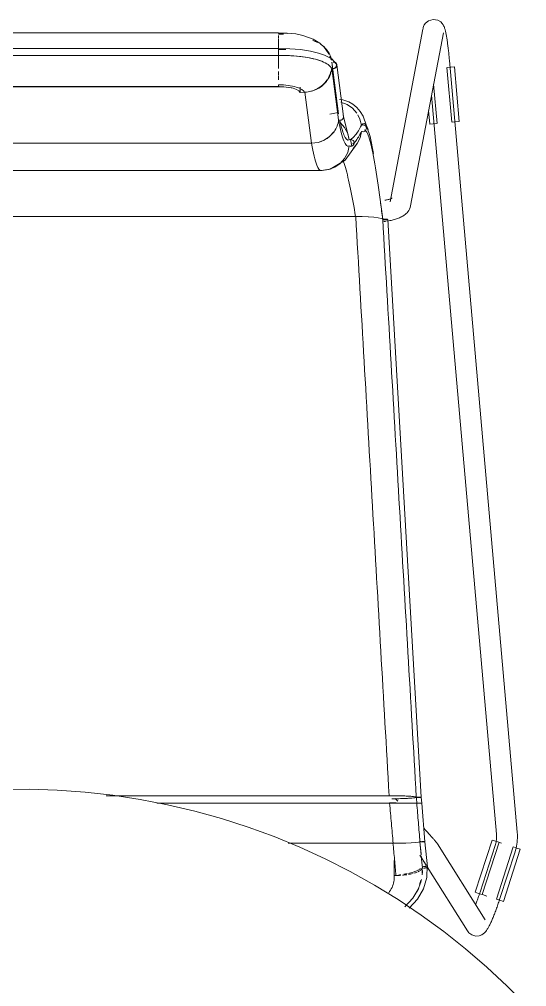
# Model space of a CAD drawing. Header units: millimetres. Extents: x 155927 to 326028, y -36033 to 97293.
# Drawn here: x 176090 to 176381, y 12592 to 13147 of the extents above; entities that cross this region are included whole.
import ezdxf

# ---------------------------------------------------------------- set-up
doc = ezdxf.new("R2010")
doc.units = ezdxf.units.MM
doc.header["$MEASUREMENT"] = 0
doc.layers.add('I-FURN', color=8, linetype='CONTINUOUS', lineweight=9)

msp = doc.modelspace()

# ---------------------------------------------------------------- linework, layer by layer
at = {"layer": 'I-FURN'}
for p, q in [((176324.75, 13146.61), (176327.5, 13147.44)), ((176327.5, 13147.44), (176330.26, 13146.96)), ((176321.61, 13141.85), (176302.8, 13042.56)), ((176321.7, 13142.27), (176321.61, 13141.85)), ((176321.84, 13142.78), (176321.7, 13142.27)), ((176322.05, 13143.4), (176321.84, 13142.78)), ((176322.42, 13144.2), (176322.05, 13143.4)), ((176323.17, 13145.28), (176322.42, 13144.2)), ((176324.75, 13146.61), (176323.17, 13145.28)), ((176330.26, 13146.96), (176331.91, 13145.92)), ((176331.91, 13145.92), (176332.77, 13145.01)), ((176332.77, 13145.01), (176333.25, 13144.31)), ((176333.25, 13144.31), (176333.55, 13143.75)), ((176333.55, 13143.75), (176333.77, 13143.27)), ((176333.77, 13143.27), (176333.94, 13142.84)), ((176333.94, 13142.84), (176334.08, 13142.44)), ((176334.08, 13142.44), (176334.2, 13142.04)), ((176334.2, 13142.04), (176334.32, 13141.65)), ((176238.71, 13139.66), (175943.85, 13139.66)), ((176238.71, 13139.49), (176238.71, 13139.66)), ((176238.71, 13139.66), (176243.74, 13139.55)), ((176238.71, 13139.64), (176238.71, 13139.36)), ((176238.71, 13138.17), (176238.71, 13136.42)), ((176243.74, 13139.55), (176248.56, 13139.04)), ((176248.56, 13139.04), (176252.59, 13138.25)), ((176252.59, 13138.25), (176258.64, 13136.13)), ((176314.59, 13040.32), (176333.4, 13139.61)), ((176334.32, 13141.65), (176334.43, 13141.24)), ((176334.43, 13141.24), (176334.53, 13140.83)), ((176334.53, 13140.83), (176334.63, 13140.4)), ((176334.63, 13140.4), (176334.73, 13139.96)), ((176334.73, 13139.96), (176334.83, 13139.5)), ((176334.83, 13139.5), (176334.92, 13139.02)), ((176334.92, 13139.02), (176335.02, 13138.53)), ((176335.02, 13138.53), (176335.11, 13138.01)), ((176335.11, 13138.01), (176335.2, 13137.48)), ((176335.2, 13137.48), (176335.3, 13136.93)), ((176335.3, 13136.93), (176335.39, 13136.36)), ((176335.39, 13136.36), (176335.48, 13135.77)), ((176238.71, 13136.14), (176238.71, 13133.56)), ((176238.71, 13130.38), (176238.71, 13133.41)), ((176238.71, 13133.39), (176238.71, 13130.38)), ((176258.64, 13136.13), (176262.52, 13133.74)), ((176262.52, 13133.74), (176265, 13131.44)), ((176265, 13131.44), (176267.68, 13127.54)), ((176335.48, 13135.77), (176335.57, 13135.17)), ((176335.57, 13135.17), (176335.66, 13134.55)), ((176335.66, 13134.55), (176335.75, 13133.92)), ((176335.75, 13133.92), (176335.84, 13133.27)), ((176335.84, 13133.27), (176335.93, 13132.61)), ((176335.93, 13132.61), (176336.02, 13131.93)), ((176336.02, 13131.93), (176336.1, 13131.24)), ((176336.1, 13131.24), (176336.19, 13130.54)), ((176238.71, 13130.62), (175943.85, 13130.62)), ((175943.85, 13126.66), (176238.71, 13126.66)), ((176238.71, 13130.62), (176238.71, 13126.67)), ((176238.71, 13130.62), (176245.25, 13130.53)), ((176238.71, 13130.56), (176238.71, 13130.62)), ((176238.71, 13130.36), (176238.71, 13130.56)), ((176238.71, 13130.05), (176238.71, 13130.36)), ((176238.71, 13129.66), (176238.71, 13130.05)), ((176238.71, 13129.21), (176238.71, 13129.66)), ((176238.71, 13128.72), (176238.71, 13129.21)), ((176238.71, 13128.22), (176238.71, 13128.72)), ((176238.71, 13127.75), (176238.71, 13128.22)), ((176238.71, 13127.33), (176238.71, 13127.75)), ((176238.71, 13127), (176238.71, 13127.33)), ((176238.71, 13126.77), (176238.71, 13127)), ((176238.71, 13126.67), (176238.71, 13126.77)), ((176238.71, 13122.88), (176238.71, 13126.69)), ((176238.71, 13126.69), (176238.71, 13122.88)), ((176244.93, 13126.58), (176238.71, 13126.66)), ((176251.49, 13126.05), (176244.93, 13126.58)), ((176245.25, 13130.53), (176251.37, 13130.04)), ((176251.37, 13130.04), (176256.99, 13129.2)), ((176255.51, 13125.46), (176251.49, 13126.05)), ((176259.94, 13124.49), (176255.51, 13125.46)), ((176256.99, 13129.2), (176261.68, 13128.1)), ((176261.68, 13128.1), (176265.14, 13126.94)), ((176265.14, 13126.94), (176269.25, 13124.76)), ((176267.68, 13127.54), (176267.78, 13127.35)), ((176336.19, 13130.54), (176336.27, 13129.83)), ((176336.27, 13129.83), (176336.35, 13129.12)), ((176336.35, 13129.12), (176336.43, 13128.39)), ((176336.43, 13128.39), (176336.51, 13127.66)), ((176336.51, 13127.66), (176336.58, 13126.92)), ((176336.58, 13126.92), (176336.66, 13126.17)), ((176336.66, 13126.17), (176336.73, 13125.43)), ((176336.73, 13125.43), (176336.8, 13124.68)), ((176238.71, 13122.69), (176238.71, 13119.13)), ((176263.38, 13123.4), (176259.94, 13124.49)), ((176269.25, 13124.76), (176271.8, 13121.85)), ((176273.16, 13093.22), (176269.32, 13122.91)), ((176269.47, 13121.72), (176270.09, 13116.95)), ((176276.01, 13091.58), (176272.16, 13121.35)), ((176335.46, 13119.79), (176338.22, 13088.38)), ((176335.59, 13119.8), (176337.65, 13119.98)), ((176336.8, 13124.68), (176336.87, 13123.92)), ((176336.87, 13123.92), (176336.88, 13123.77)), ((176375.83, 12680.44), (176336.88, 13123.77)), ((176337.65, 13119.98), (176339.7, 13120.16)), ((176339.7, 13120.16), (176342.46, 13088.75)), ((176238.71, 13117.5), (176238.71, 13115.66)), ((176238.71, 13115.14), (176238.71, 13112.67)), ((176269.34, 13119.37), (176273.18, 13089.67)), ((176238.71, 13108.82), (175943.85, 13108.82)), ((175943.85, 13108.76), (176238.71, 13108.76)), ((176238.71, 13108.76), (176241.74, 13108.65)), ((176241.74, 13108.65), (176244.59, 13108.33)), ((176251.06, 13105.5), (176251.06, 13108.51)), ((176329.78, 13087.63), (176327.79, 13110.24)), ((176244.59, 13108.33), (176247.09, 13107.82)), ((176247.09, 13107.82), (176249.07, 13107.15)), ((176249.07, 13107.15), (176250.42, 13106.36)), ((176250.42, 13106.36), (176251.06, 13105.5)), ((176251.06, 13105.5), (176253.78, 13105.57)), ((176253.78, 13105.57), (176257.64, 13076.29)), ((176326.58, 13103.89), (176363.88, 12679.39)), ((176275.55, 13101.25), (176273.77, 13101.48)), ((176278.07, 13098.51), (176274.56, 13099.92)), ((176279.15, 13099.96), (176275.55, 13101.25)), ((176281.16, 13096.34), (176278.07, 13098.51)), ((176281.42, 13098.62), (176279.15, 13099.96)), ((176283.59, 13096.84), (176281.42, 13098.62)), ((176273.04, 13094), (176268.22, 13093.05)), ((176275.96, 13091.81), (176275.77, 13092.25)), ((176283.64, 13093.51), (176281.16, 13096.34)), ((176285.58, 13094.59), (176283.59, 13096.84)), ((176285.38, 13090.19), (176284.22, 13092.6)), ((176287.4, 13091.77), (176285.58, 13094.59)), ((176324.85, 13095.16), (176325.55, 13087.26)), ((176273.65, 13089.52), (176274.15, 13089.48)), ((176274.15, 13089.48), (176274.64, 13089.56)), ((176276.68, 13085.3), (176274.17, 13088.18)), ((176274.64, 13089.56), (176275.09, 13089.75)), ((176275.09, 13089.75), (176275.48, 13090.05)), ((176275.48, 13090.05), (176275.77, 13090.43)), ((176275.77, 13090.43), (176275.96, 13090.88)), ((176276.03, 13091.34), (176275.96, 13091.81)), ((176275.96, 13090.88), (176276.03, 13091.34)), ((176276, 13091.66), (176278.97, 13080.04)), ((176286.28, 13086.56), (176285.38, 13090.19)), ((176286.28, 13086.56), (176286.75, 13086.73)), ((176286.75, 13086.73), (176286.28, 13086.56)), ((176286.75, 13086.73), (176287.25, 13086.77)), ((176287.25, 13086.77), (176286.75, 13086.73)), ((176287.25, 13086.77), (176287.74, 13086.69)), ((176287.75, 13086.7), (176287.25, 13086.77)), ((176291.39, 13080.05), (176287.4, 13091.77)), ((176287.74, 13086.69), (176288.2, 13086.5)), ((176288.2, 13086.5), (176287.75, 13086.7)), ((176288.2, 13086.5), (176288.59, 13086.19)), ((176288.59, 13086.19), (176288.2, 13086.5)), ((176327.59, 13087.44), (176325.55, 13087.26)), ((176329.65, 13087.62), (176327.59, 13087.44)), ((176340.41, 13088.57), (176338.35, 13088.39)), ((176342.46, 13088.75), (176340.41, 13088.57)), ((176268.07, 13080.17), (176270.55, 13082.91)), ((176278.43, 13081.91), (176276.68, 13085.3)), ((176279.32, 13078.19), (176278.43, 13081.91)), ((176286.33, 13083.08), (176285.54, 13079.47)), ((176285.55, 13079.46), (176286.33, 13083.08)), ((176286.81, 13082.93), (176286.33, 13083.08)), ((176286.33, 13083.08), (176286.81, 13082.92)), ((176287.31, 13082.9), (176286.81, 13082.93)), ((176286.81, 13082.92), (176287.31, 13082.9)), ((176287.8, 13082.99), (176287.31, 13082.9)), ((176287.31, 13082.9), (176287.8, 13082.99)), ((176288.25, 13083.2), (176287.8, 13082.99)), ((176287.8, 13082.99), (176288.25, 13083.19)), ((176288.62, 13083.51), (176288.25, 13083.2)), ((176288.25, 13083.19), (176288.63, 13083.51)), ((176288.59, 13086.19), (176288.89, 13085.8)), ((176288.89, 13085.8), (176288.59, 13086.19)), ((176288.91, 13083.92), (176288.62, 13083.51)), ((176288.63, 13083.51), (176288.92, 13083.91)), ((176288.89, 13085.8), (176289.08, 13085.34)), ((176289.09, 13085.35), (176288.89, 13085.8)), ((176289.1, 13084.37), (176288.91, 13083.92)), ((176288.92, 13083.91), (176289.1, 13084.37)), ((176289.08, 13085.34), (176289.15, 13084.86)), ((176289.16, 13084.86), (176289.09, 13085.35)), ((176289.15, 13084.86), (176289.1, 13084.37)), ((176289.1, 13084.37), (176289.16, 13084.86)), ((176257.64, 13076.29), (175924.92, 13076.29)), ((175924.92, 13076.29), (176257.64, 13076.29)), ((176257.64, 13076.29), (176261.41, 13076.77)), ((176261.41, 13076.77), (176264.95, 13078.09)), ((176264.95, 13078.09), (176268.07, 13080.17)), ((176276.98, 13066.52), (176283.96, 13076.06)), ((176278.97, 13080.04), (176279.29, 13078.18)), ((176279.79, 13078.36), (176279.32, 13078.19)), ((176279.32, 13078.19), (176279.79, 13078.35)), ((176279.79, 13078.35), (176280.29, 13078.39)), ((176280.29, 13078.39), (176279.79, 13078.36)), ((176280.84, 13074.59), (176280, 13078.48)), ((176280.29, 13078.39), (176280.78, 13078.31)), ((176280.78, 13078.31), (176280.29, 13078.39)), ((176280.78, 13078.31), (176281.23, 13078.11)), ((176281.23, 13078.11), (176280.78, 13078.31)), ((176281.23, 13078.11), (176281.61, 13077.79)), ((176281.62, 13077.8), (176281.23, 13078.11)), ((176283.9, 13076.14), (176281.51, 13073.3)), ((176281.51, 13073.3), (176283.91, 13076.14)), ((176281.61, 13077.79), (176281.91, 13077.39)), ((176281.91, 13075.49), (176281.61, 13075.09)), ((176281.91, 13077.39), (176281.62, 13077.8)), ((176281.62, 13075.09), (176281.91, 13075.49)), ((176281.91, 13077.39), (176282.1, 13076.93)), ((176282.1, 13076.93), (176281.91, 13077.39)), ((176282.1, 13075.95), (176281.91, 13075.49)), ((176281.91, 13075.49), (176282.1, 13075.95)), ((176282.1, 13076.93), (176282.16, 13076.44)), ((176282.17, 13076.44), (176282.1, 13076.93)), ((176282.16, 13076.44), (176282.1, 13075.95)), ((176282.1, 13075.95), (176282.17, 13076.44)), ((176285.54, 13079.47), (176283.9, 13076.14)), ((176283.91, 13076.14), (176285.55, 13079.46)), ((176283.96, 13076.06), (176284.85, 13077.81)), ((176293.29, 13070.39), (176291.39, 13080.05)), ((176278.43, 13070.97), (176276.67, 13067.58)), ((176276.68, 13067.58), (176278.43, 13070.97)), ((176278.26, 13074.67), (176281.14, 13074.72)), ((176278.43, 13070.97), (176279.32, 13074.69)), ((176279.79, 13074.53), (176279.32, 13074.69)), ((176279.32, 13074.69), (176279.79, 13074.52)), ((176280.29, 13074.49), (176279.79, 13074.53)), ((176279.79, 13074.52), (176280.29, 13074.49)), ((176280.78, 13074.57), (176280.29, 13074.49)), ((176280.29, 13074.49), (176280.78, 13074.57)), ((176281.23, 13074.77), (176280.78, 13074.57)), ((176280.78, 13074.57), (176281.23, 13074.77)), ((176281.61, 13075.09), (176281.23, 13074.77)), ((176281.23, 13074.77), (176281.62, 13075.09)), ((176268.32, 13061.41), (176276.98, 13066.52)), ((176274.17, 13064.71), (176271.03, 13062.54)), ((176271.03, 13062.53), (176274.17, 13064.7)), ((176276.67, 13067.58), (176274.17, 13064.71)), ((176274.17, 13064.7), (176276.68, 13067.58)), ((176263.67, 13060.7), (175918.89, 13060.7)), ((175918.89, 13060.7), (176263.67, 13060.7)), ((175919.43, 13060.54), (176224.23, 13060.54)), ((176224.23, 13060.54), (176263.13, 13060.54)), ((176263.13, 13060.54), (176268.17, 13061.34)), ((176267.46, 13061.17), (176263.67, 13060.7)), ((176263.67, 13060.7), (176267.46, 13061.17)), ((176271.03, 13062.54), (176267.46, 13061.17)), ((176267.46, 13061.17), (176271.03, 13062.53)), ((176268.17, 13061.34), (176271.35, 13062.71)), ((176300.25, 13043.58), (176299.76, 13043.49)), ((176300.72, 13043.68), (176300.25, 13043.58)), ((176301.16, 13043.79), (176300.72, 13043.68)), ((176301.59, 13043.89), (176301.16, 13043.79)), ((176301.98, 13044), (176301.59, 13043.89)), ((176302.35, 13044.11), (176301.98, 13044)), ((176302.68, 13044.22), (176302.35, 13044.11)), ((176302.99, 13044.32), (176302.68, 13044.22)), ((176303.25, 13044.42), (176302.99, 13044.32)), ((176303.49, 13044.52), (176303.25, 13044.42)), ((176303.68, 13044.61), (176303.49, 13044.52)), ((176303.83, 13044.68), (176303.68, 13044.61)), ((176303.92, 13044.73), (176303.83, 13044.68)), ((176303.99, 13044.77), (176303.92, 13044.73)), ((176304.02, 13044.79), (176303.99, 13044.77)), ((176312.54, 13036.37), (176312.01, 13035.85)), ((176313.05, 13036.96), (176312.54, 13036.37)), ((176313.53, 13037.65), (176313.05, 13036.96)), ((176313.97, 13038.44), (176313.53, 13037.65)), ((176314.33, 13039.34), (176313.97, 13038.44)), ((176314.59, 13040.32), (176314.33, 13039.34)), ((176282.98, 13034.19), (175899.58, 13034.19)), ((175899.58, 13034.19), (176282.98, 13034.19)), ((176286.75, 13034.14), (176282.98, 13034.19)), ((176283.06, 13034.19), (176286.75, 13034.14)), ((176290.28, 13033.98), (176286.75, 13034.14)), ((176286.81, 13034.13), (176290.29, 13033.98)), ((176293.39, 13033.74), (176290.28, 13033.98)), ((176290.33, 13033.98), (176293.39, 13033.75)), ((176295.88, 13033.43), (176293.39, 13033.74)), ((176293.42, 13033.74), (176295.88, 13033.43)), ((176297.63, 13033.07), (176295.88, 13033.43)), ((176295.89, 13033.43), (176297.63, 13033.07)), ((176297.63, 13033.07), (176298.53, 13032.67)), ((176298.53, 13032.67), (176297.63, 13033.07)), ((176299, 13032.68), (176298.53, 13032.67)), ((176298.53, 13032.67), (176299, 13032.68)), ((176299.5, 13032.69), (176299, 13032.68)), ((176299, 13032.68), (176299.5, 13032.69)), ((176299.04, 13032.27), (176299.54, 13032.26)), ((176299.54, 13032.26), (176299.04, 13032.27)), ((176299.87, 13031.34), (176299.15, 13031.25)), ((176299.99, 13032.68), (176299.5, 13032.69)), ((176299.5, 13032.69), (176299.99, 13032.68)), ((176299.54, 13032.26), (176300.03, 13032.27)), ((176300.03, 13032.27), (176299.54, 13032.26)), ((176300.59, 13031.45), (176299.87, 13031.34)), ((176300.44, 13032.66), (176299.99, 13032.68)), ((176299.99, 13032.68), (176300.45, 13032.66)), ((176300.03, 13032.27), (176300.48, 13032.29)), ((176300.48, 13032.29), (176300.03, 13032.27)), ((176300.83, 13032.62), (176300.44, 13032.66)), ((176300.45, 13032.66), (176300.83, 13032.62)), ((176300.48, 13032.29), (176300.86, 13032.33)), ((176300.86, 13032.33), (176300.48, 13032.29)), ((176301.13, 13032.58), (176300.83, 13032.62)), ((176300.83, 13032.62), (176301.13, 13032.58)), ((176300.86, 13032.33), (176301.15, 13032.37)), ((176301.15, 13032.37), (176300.86, 13032.33)), ((176301.32, 13032.53), (176301.13, 13032.58)), ((176301.13, 13032.58), (176301.33, 13032.53)), ((176301.15, 13032.37), (176301.33, 13032.42)), ((176301.34, 13032.42), (176301.15, 13032.37)), ((176301.99, 13031.69), (176301.29, 13031.57)), ((176301.39, 13032.48), (176301.32, 13032.53)), ((176301.33, 13032.53), (176301.4, 13032.48)), ((176301.33, 13032.42), (176301.39, 13032.48)), ((176301.4, 13032.48), (176301.34, 13032.42)), ((176320.68, 12700.57), (176301.4, 13032.48)), ((176302.67, 13031.83), (176301.99, 13031.69)), ((176303.33, 13031.97), (176302.67, 13031.83)), ((176303.99, 13032.12), (176303.33, 13031.97)), ((176304.63, 13032.29), (176303.99, 13032.12)), ((176305.26, 13032.46), (176304.63, 13032.29)), ((176305.88, 13032.64), (176305.26, 13032.46)), ((176306.48, 13032.84), (176305.88, 13032.64)), ((176307.08, 13033.04), (176306.48, 13032.84)), ((176307.66, 13033.26), (176307.08, 13033.04)), ((176308.23, 13033.5), (176307.66, 13033.26)), ((176308.79, 13033.75), (176308.23, 13033.5)), ((176309.34, 13034.02), (176308.79, 13033.75)), ((176309.88, 13034.31), (176309.34, 13034.02)), ((176310.42, 13034.63), (176309.88, 13034.31)), ((176310.95, 13034.99), (176310.42, 13034.63)), ((176311.48, 13035.39), (176310.95, 13034.99)), ((176312.01, 13035.85), (176311.48, 13035.39)), ((176095.6, 12705.13), (176079.6, 12704.99)), ((176111.59, 12704.64), (176095.6, 12705.13)), ((176127.55, 12703.51), (176111.59, 12704.64)), ((176143.45, 12701.74), (176127.55, 12703.51)), ((176302.23, 12701.46), (176139.63, 12701.46)), ((176139.63, 12701.46), (176302.23, 12701.46)), ((176159.27, 12699.34), (176143.45, 12701.74)), ((176174.98, 12696.3), (176159.27, 12699.34)), ((176306.02, 12701.43), (176302.23, 12701.46)), ((176303.77, 12699.68), (176306.02, 12699.7)), ((176307.19, 12698.29), (176305.72, 12699.82)), ((176309.58, 12701.36), (176306.02, 12701.43)), ((176306.02, 12699.7), (176309.57, 12699.78)), ((176309.57, 12699.78), (176312.69, 12699.9)), ((176312.71, 12701.23), (176309.58, 12701.36)), ((176312.69, 12699.9), (176315.19, 12700.07)), ((176315.21, 12701.07), (176312.71, 12701.23)), ((176315.19, 12700.07), (176316.94, 12700.26)), ((176316.96, 12700.88), (176315.21, 12701.07)), ((176316.94, 12700.26), (176317.84, 12700.47)), ((176317.85, 12700.67), (176316.96, 12700.88)), ((176317.84, 12700.47), (176318.31, 12700.46)), ((176318.32, 12700.68), (176317.85, 12700.67)), ((176318.31, 12700.46), (176318.81, 12700.46)), ((176318.82, 12700.68), (176318.32, 12700.68)), ((176318.81, 12700.46), (176319.3, 12700.46)), ((176319.31, 12700.67), (176318.82, 12700.68)), ((176319.3, 12700.46), (176319.75, 12700.47)), ((176319.76, 12700.66), (176319.31, 12700.67)), ((176319.75, 12700.47), (176320.13, 12700.49)), ((176320.14, 12700.64), (176319.76, 12700.66)), ((176320.13, 12700.49), (176320.43, 12700.51)), ((176320.43, 12700.62), (176320.14, 12700.64)), ((176320.62, 12700.6), (176320.43, 12700.62)), ((176320.43, 12700.51), (176320.62, 12700.54)), ((176320.68, 12700.57), (176320.62, 12700.6)), ((176320.62, 12700.54), (176320.68, 12700.57)), ((176320.69, 12700.57), (176320.96, 12697.21)), ((176302.5, 12697.15), (176168.86, 12697.15)), ((176168.86, 12697.15), (176302.5, 12697.15)), ((176190.55, 12692.64), (176174.98, 12696.3)), ((176205.97, 12688.36), (176190.55, 12692.64)), ((176306.28, 12697.15), (176302.5, 12697.15)), ((176302.5, 12697.15), (176306.28, 12697.15)), ((176302.51, 12697.27), (176306.29, 12697.27)), ((176306.29, 12697.27), (176302.51, 12697.27)), ((176309.85, 12697.15), (176306.28, 12697.15)), ((176306.28, 12697.15), (176309.85, 12697.15)), ((176309.84, 12697.26), (176312.97, 12697.26)), ((176312.97, 12697.26), (176309.85, 12697.26)), ((176312.98, 12697.16), (176309.85, 12697.15)), ((176309.85, 12697.15), (176312.98, 12697.16)), ((176312.97, 12697.26), (176315.46, 12697.24)), ((176315.47, 12697.24), (176312.97, 12697.26)), ((176312.98, 12697.16), (176315.49, 12697.17)), ((176315.48, 12697.17), (176312.99, 12697.16)), ((176315.46, 12697.24), (176317.22, 12697.23)), ((176317.22, 12697.23), (176315.47, 12697.24)), ((176317.23, 12697.19), (176315.49, 12697.17)), ((176315.49, 12697.17), (176317.24, 12697.19)), ((176318.12, 12697.2), (176317.23, 12697.19)), ((176317.24, 12697.19), (176318.12, 12697.2)), ((176318.11, 12697.22), (176318.58, 12697.22)), ((176318.59, 12697.22), (176318.12, 12697.22)), ((176318.59, 12697.2), (176318.12, 12697.2)), ((176318.12, 12697.2), (176318.59, 12697.2)), ((176318.58, 12697.22), (176319.08, 12697.22)), ((176319.08, 12697.22), (176318.59, 12697.22)), ((176319.09, 12697.2), (176318.59, 12697.2)), ((176318.59, 12697.2), (176319.09, 12697.2)), ((176319.08, 12697.22), (176319.57, 12697.22)), ((176319.57, 12697.22), (176319.08, 12697.22)), ((176319.58, 12697.2), (176319.09, 12697.2)), ((176319.09, 12697.2), (176319.58, 12697.2)), ((176319.57, 12697.22), (176320.02, 12697.22)), ((176320.03, 12697.22), (176319.57, 12697.22)), ((176320.03, 12697.2), (176319.58, 12697.2)), ((176319.58, 12697.2), (176320.03, 12697.2)), ((176320.02, 12697.22), (176320.41, 12697.21)), ((176320.41, 12697.21), (176320.03, 12697.22)), ((176320.41, 12697.2), (176320.03, 12697.2)), ((176320.03, 12697.2), (176320.41, 12697.2)), ((176320.7, 12697.2), (176320.41, 12697.2)), ((176320.41, 12697.2), (176320.71, 12697.2)), ((176320.89, 12697.21), (176320.96, 12697.21)), ((176320.96, 12697.21), (176320.89, 12697.21)), ((176320.89, 12697.21), (176320.96, 12697.21)), ((176320.96, 12697.21), (176320.89, 12697.21)), ((176322.78, 12675.01), (176320.96, 12697.21)), ((176221.2, 12683.47), (176205.97, 12688.36)), ((176236.22, 12677.97), (176221.2, 12683.47)), ((176322.76, 12682.05), (176322.32, 12682.52)), ((176323.19, 12681.59), (176322.76, 12682.05)), ((176323.61, 12681.13), (176323.19, 12681.59)), ((176324.03, 12680.69), (176323.61, 12681.13)), ((176324.43, 12680.25), (176324.03, 12680.69)), ((176251.02, 12671.88), (176236.22, 12677.97)), ((176320.42, 12675.11), (176319.95, 12675.1)), ((176319.95, 12675.1), (176320.42, 12675.11)), ((176321.41, 12675.11), (176320.92, 12675.11)), ((176320.92, 12675.11), (176321.41, 12675.11)), ((176321.86, 12675.1), (176321.41, 12675.11)), ((176321.41, 12675.11), (176321.86, 12675.1)), ((176322.24, 12675.08), (176321.86, 12675.1)), ((176321.86, 12675.1), (176322.24, 12675.08)), ((176322.54, 12675.06), (176322.24, 12675.08)), ((176322.24, 12675.08), (176322.53, 12675.06)), ((176324.82, 12679.83), (176324.43, 12680.25)), ((176325.2, 12679.41), (176324.82, 12679.83)), ((176325.57, 12679.01), (176325.2, 12679.41)), ((176325.93, 12678.62), (176325.57, 12679.01)), ((176326.27, 12678.24), (176325.93, 12678.62)), ((176326.6, 12677.88), (176326.27, 12678.24)), ((176326.91, 12677.53), (176326.6, 12677.88)), ((176327.22, 12677.19), (176326.91, 12677.53)), ((176327.5, 12676.87), (176327.22, 12677.19)), ((176327.78, 12676.56), (176327.5, 12676.87)), ((176328.03, 12676.27), (176327.78, 12676.56)), ((176328.28, 12675.99), (176328.03, 12676.27)), ((176328.51, 12675.72), (176328.28, 12675.99)), ((176328.72, 12675.47), (176328.51, 12675.72)), ((176328.92, 12675.23), (176328.72, 12675.47)), ((176329.11, 12675), (176328.92, 12675.23)), ((176361.39, 12675.98), (176351.7, 12645.97)), ((176361.39, 12675.98), (176363.34, 12675.35)), ((176363.34, 12675.35), (176365.31, 12674.71)), ((176363.75, 12675.43), (176363.64, 12674.78)), ((176363.84, 12676.09), (176363.75, 12675.43)), ((176363.9, 12676.75), (176363.84, 12676.09)), ((176363.88, 12679.39), (176363.92, 12678.73)), ((176363.93, 12677.41), (176363.9, 12676.75)), ((176363.92, 12678.73), (176363.94, 12678.07)), ((176363.94, 12678.07), (176363.93, 12677.41)), ((176375.76, 12674.69), (176375.86, 12675.83)), ((176375.84, 12680.39), (176375.83, 12680.44)), ((176375.91, 12679.25), (176375.84, 12680.39)), ((176375.86, 12675.83), (176375.92, 12676.97)), ((176375.94, 12678.11), (176375.91, 12679.25)), ((176375.92, 12676.97), (176375.94, 12678.11)), ((176244.32, 12674.18), (176304.44, 12674.18)), ((176304.44, 12674.18), (176244.32, 12674.18)), ((176265.55, 12665.2), (176251.02, 12671.88)), ((176304.44, 12674.18), (176308.2, 12674.2)), ((176308.2, 12674.2), (176304.56, 12674.18)), ((176311.74, 12674.28), (176308.29, 12674.21)), ((176308.3, 12674.21), (176311.73, 12674.28)), ((176311.73, 12674.28), (176314.83, 12674.39)), ((176314.84, 12674.39), (176311.8, 12674.28)), ((176314.83, 12674.39), (176317.31, 12674.54)), ((176317.31, 12674.54), (176314.87, 12674.39)), ((176317.31, 12674.54), (176319.05, 12674.72)), ((176319.05, 12674.72), (176317.33, 12674.55)), ((176319.93, 12674.92), (176319.05, 12674.72)), ((176319.05, 12674.72), (176319.94, 12674.92)), ((176320.4, 12674.91), (176319.93, 12674.92)), ((176319.94, 12674.92), (176320.41, 12674.91)), ((176320.9, 12674.9), (176320.4, 12674.91)), ((176320.41, 12674.91), (176320.91, 12674.9)), ((176321.39, 12674.91), (176320.9, 12674.9)), ((176320.91, 12674.9), (176321.4, 12674.91)), ((176321.85, 12674.92), (176321.39, 12674.91)), ((176321.4, 12674.91), (176321.85, 12674.92)), ((176321.85, 12674.92), (176322.23, 12674.94)), ((176322.23, 12674.94), (176321.85, 12674.92)), ((176322.23, 12674.94), (176322.53, 12674.96)), ((176322.53, 12674.96), (176322.23, 12674.94)), ((176322.53, 12675.06), (176322.72, 12675.03)), ((176322.53, 12674.96), (176322.72, 12674.98)), ((176322.72, 12675.03), (176322.54, 12675.06)), ((176322.79, 12675.01), (176322.72, 12675.03)), ((176322.72, 12675.03), (176322.78, 12675.01)), ((176322.78, 12675.01), (176322.72, 12674.98)), ((176322.72, 12674.98), (176322.79, 12675.01)), ((176324.21, 12660.52), (176322.79, 12675.01)), ((176329.29, 12674.77), (176329.11, 12675)), ((176329.47, 12674.55), (176329.29, 12674.77)), ((176329.64, 12674.32), (176329.47, 12674.55)), ((176329.82, 12674.07), (176329.64, 12674.32)), ((176330.04, 12673.74), (176329.82, 12674.07)), ((176357.34, 12630.16), (176330.04, 12673.74)), ((176363.13, 12672.83), (176354.42, 12646.02)), ((176355.74, 12644.66), (176365.43, 12674.67)), ((176363.14, 12672.86), (176363.13, 12672.83)), ((176363.33, 12673.49), (176363.14, 12672.86)), ((176363.5, 12674.13), (176363.33, 12673.49)), ((176363.64, 12674.78), (176363.5, 12674.13)), ((176373.5, 12672.07), (176363.81, 12642.06)), ((176365.53, 12674.64), (176366.69, 12674.26)), ((176377.54, 12670.76), (176367.86, 12640.75)), ((176373.62, 12672.03), (176375.59, 12671.39)), ((176374.54, 12669.12), (176374.87, 12670.21)), ((176374.87, 12670.21), (176375.16, 12671.32)), ((176375.16, 12671.32), (176375.4, 12672.44)), ((176375.4, 12672.44), (176375.6, 12673.56)), ((176375.59, 12671.39), (176377.54, 12670.76)), ((176375.6, 12673.56), (176375.76, 12674.69)), ((176279.81, 12657.94), (176265.55, 12665.2)), ((176305.15, 12654.38), (176305.15, 12664.14)), ((176319.87, 12667.37), (176323.53, 12661.52)), ((176365.83, 12642.31), (176374.54, 12669.12)), ((176324.09, 12661.41), (176323.8, 12654.5)), ((176324.14, 12660.55), (176347.17, 12623.79)), ((176293.77, 12650.12), (176279.81, 12657.94)), ((176306.14, 12655.63), (176305.09, 12655.63)), ((176323.8, 12654.5), (176321.93, 12647.98)), ((176307.4, 12641.75), (176293.77, 12650.12)), ((176319.22, 12648.38), (176315.85, 12642.55)), ((176321.93, 12647.98), (176318.54, 12641.97)), ((176320.69, 12632.83), (176307.4, 12641.75)), ((176315.85, 12642.55), (176311.17, 12637.64)), ((176318.54, 12641.97), (176313.79, 12636.82)), ((176353.65, 12645.34), (176351.7, 12645.97)), ((176352.92, 12641.6), (176353.15, 12642.27)), ((176353.15, 12642.27), (176353.39, 12642.94)), ((176353.39, 12642.94), (176353.62, 12643.62)), ((176353.62, 12643.62), (176353.85, 12644.31)), ((176355.62, 12644.7), (176353.65, 12645.34)), ((176353.85, 12644.31), (176354.08, 12645)), ((176354.08, 12645), (176354.31, 12645.69)), ((176354.31, 12645.69), (176354.42, 12646.02)), ((176355.84, 12644.63), (176358.32, 12643.83)), ((176365.9, 12641.38), (176363.93, 12642.02)), ((176365.44, 12641.11), (176365.68, 12641.85)), ((176365.68, 12641.85), (176365.83, 12642.31)), ((176351.98, 12639.04), (176352.21, 12639.66)), ((176352.21, 12639.66), (176352.45, 12640.3)), ((176352.45, 12640.3), (176352.68, 12640.95)), ((176352.68, 12640.95), (176352.92, 12641.6)), ((176363.68, 12636.07), (176363.93, 12636.77)), ((176363.93, 12636.77), (176364.19, 12637.48)), ((176364.19, 12637.48), (176364.44, 12638.19)), ((176364.44, 12638.19), (176364.69, 12638.92)), ((176364.69, 12638.92), (176364.94, 12639.64)), ((176364.94, 12639.64), (176365.19, 12640.38)), ((176365.19, 12640.38), (176365.44, 12641.11)), ((176367.86, 12640.75), (176365.9, 12641.38)), ((176333.61, 12623.4), (176320.69, 12632.83)), ((176361.42, 12630.34), (176361.66, 12630.92)), ((176361.66, 12630.92), (176361.91, 12631.51)), ((176361.91, 12631.51), (176362.16, 12632.12)), ((176362.16, 12632.12), (176362.41, 12632.75)), ((176362.41, 12632.75), (176362.66, 12633.39)), ((176362.66, 12633.39), (176362.91, 12634.04)), ((176362.91, 12634.04), (176363.17, 12634.71)), ((176363.17, 12634.71), (176363.42, 12635.38)), ((176363.42, 12635.38), (176363.68, 12636.07)), ((176358.6, 12624.7), (176358.84, 12625.1)), ((176358.84, 12625.1), (176359.08, 12625.5)), ((176359.08, 12625.5), (176359.31, 12625.91)), ((176359.31, 12625.91), (176359.54, 12626.33)), ((176359.54, 12626.33), (176359.77, 12626.77)), ((176359.77, 12626.77), (176360, 12627.23)), ((176360, 12627.23), (176360.23, 12627.7)), ((176360.23, 12627.7), (176360.46, 12628.19)), ((176360.46, 12628.19), (176360.7, 12628.7)), ((176360.7, 12628.7), (176360.93, 12629.23)), ((176360.93, 12629.23), (176361.17, 12629.77)), ((176361.17, 12629.77), (176361.42, 12630.34)), ((176346.14, 12613.45), (176333.61, 12623.4)), ((176348.07, 12622.66), (176347.17, 12623.79)), ((176348.07, 12622.66), (176349.8, 12621.44)), ((176349.8, 12621.44), (176352.03, 12620.85)), ((176352.03, 12620.85), (176354, 12621.03)), ((176354, 12621.03), (176355.38, 12621.55)), ((176355.38, 12621.55), (176356.29, 12622.11)), ((176356.29, 12622.11), (176356.92, 12622.63)), ((176356.92, 12622.63), (176357.39, 12623.1)), ((176357.39, 12623.1), (176357.76, 12623.52)), ((176357.76, 12623.52), (176358.07, 12623.93)), ((176358.07, 12623.93), (176358.35, 12624.32)), ((176358.35, 12624.32), (176358.6, 12624.7)), ((176358.27, 12603.01), (176346.14, 12613.45)), ((176369.96, 12592.1), (176358.27, 12603.01)), ((176381.21, 12580.73), (176369.96, 12592.1))]:
    msp.add_line(p, q, dxfattribs=at)
for centre, major_axis, ratio, start_param, end_param in [((176238.71, 13135.38), (12.4, 0), 0.287441, 1.332781, 1.570796), ((176238.71, 13123.91), (0, 15.75), 0.000004, 3.431839, 3.614078), ((176274.06, 13091.35), (1.96, 0), 0.955139, 4.501447, 6.790779), ((176257.51, 13091.36), (15.78, 0), 0.955139, 5.929149, 6.170649), ((176257.51, 13091.36), (15.78, 0), 0.955139, 4.720632, 5.68731), ((176257.51, 13091.36), (15.78, 0), 0.955139, 5.687432, 5.928979)]:
    msp.add_ellipse(centre, major_axis=major_axis, ratio=ratio, start_param=start_param, end_param=end_param, dxfattribs=at)
for points in [[(176238.71, 13139.57), (176240.42, 13139.58), (176242.09, 13139.5), (176243.68, 13139.35)], [(176261.09, 13134.18), (176260.2, 13134.61), (176259.28, 13135.01), (176258.32, 13135.25)], [(176238.71, 13130.09), (176240.14, 13130.12), (176241.56, 13130.11), (176242.97, 13130.08)], [(176238.71, 13126.69), (176241.05, 13126.74), (176245.7, 13126.66), (176252.56, 13126.03), (176258.7, 13124.92), (176263.77, 13123.39), (176267.47, 13121.5), (176268.78, 13120.09), (176269.14, 13119.36)], [(176268.25, 13126.25), (176268.5, 13125.62), (176268.66, 13124.97), (176268.8, 13124.32)], [(176253.78, 13105.57), (176255.07, 13105.61), (176257.57, 13105.97), (176261.17, 13107.39), (176264.32, 13109.58), (176266.85, 13112.41), (176268.61, 13115.75), (176269.19, 13118.13), (176269.34, 13119.37)], [(176268.88, 13117.85), (176268.57, 13116.47), (176268.06, 13115.1), (176267.37, 13113.85)], [(176270.1, 13119.19), (176269.93, 13119.18), (176269.76, 13119.18), (176269.6, 13119.22)], [(176238.71, 13109.89), (176242.49, 13109.83), (176249.89, 13108.86), (176253.27, 13106.7), (176253.53, 13105.58)], [(176246.37, 13108.05), (176244.42, 13108.49), (176242.01, 13108.72), (176239.54, 13108.8)], [(176279.32, 13074.69), (176278.3, 13074.14), (176276.25, 13076.11), (176274.21, 13084.17), (176273.18, 13089.67)], [(176263.13, 13060.54), (176263.31, 13060.55), (176263.49, 13060.6), (176263.67, 13060.7)], [(176298.51, 13032.68), (176298.13, 13035.74), (176297.74, 13038.83), (176297.35, 13041.88)], [(176283.06, 13034.19), (176286.25, 12978.83), (176289.45, 12923.41), (176292.65, 12867.95)], [(176298.53, 13032.67), (176301.75, 12977.43), (176308.19, 12866.83), (176314.63, 12756.07), (176317.85, 12700.67)], [(176292.65, 12867.95), (176295.84, 12812.49), (176299.04, 12756.99), (176302.23, 12701.46)], [(176318.11, 12697.22), (176318.07, 12697.76), (176317.98, 12698.84), (176317.89, 12699.93), (176317.84, 12700.47)], [(176318.12, 12697.2), (176318.08, 12697.78), (176317.99, 12698.93), (176317.9, 12700.09), (176317.85, 12700.67)], [(176302.5, 12697.15), (176302.84, 12693.31), (176303.18, 12689.48), (176303.53, 12685.65)], [(176318.12, 12697.2), (176318.42, 12693.48), (176319.03, 12686.05), (176319.63, 12678.62), (176319.93, 12674.92)], [(176318.64, 12690.89), (176318.67, 12690.48), (176318.71, 12690.07), (176318.74, 12689.66)], [(176303.53, 12685.65), (176303.87, 12681.82), (176304.21, 12678), (176304.56, 12674.18)], [(176319.04, 12686.05), (176319.34, 12682.4), (176319.65, 12678.75), (176319.95, 12675.1)], [(176320.66, 12668.02), (176320.42, 12670.36), (176320.19, 12672.73), (176319.95, 12675.1)], [(176306.14, 12655.63), (176305.88, 12658.65), (176305.34, 12664.79), (176304.75, 12671.04), (176304.44, 12674.18)], [(176320.66, 12667.38), (176320.42, 12669.87), (176320.18, 12672.39), (176319.94, 12674.92)], [(176321.37, 12659.96), (176321.16, 12662.12), (176320.95, 12664.31), (176320.74, 12666.51)], [(176316.37, 12657.69), (176317.18, 12657.95), (176317.99, 12658.24), (176318.54, 12658.53)], [(176318.79, 12658.65), (176319.43, 12658.96), (176319.82, 12659.28), (176320.15, 12659.6)], [(176321.37, 12659.96), (176321.23, 12659.57), (176320.66, 12658.82), (176319.52, 12658.12), (176318.83, 12657.79)], [(176321.34, 12658.43), (176321.33, 12657.6), (176321.29, 12656.78), (176321.21, 12655.96)], [(176321.23, 12657.18), (176321.29, 12657.83), (176321.3, 12658.48), (176321.29, 12659.13)], [(176305.09, 12655.63), (176305.14, 12655.12), (176305.16, 12654.61), (176305.15, 12654.1)], [(176308.93, 12655.72), (176308.02, 12655.67), (176307.09, 12655.63), (176306.14, 12655.63)], [(176307.55, 12655.86), (176308.03, 12655.92), (176308.5, 12655.98), (176308.96, 12656.04)], [(176312.49, 12656.09), (176311.64, 12655.97), (176310.77, 12655.85), (176309.86, 12655.79)], [(176310.67, 12656.31), (176311.35, 12656.42), (176312, 12656.55), (176312.66, 12656.69)], [(176313.33, 12656.84), (176314.25, 12657.06), (176315.19, 12657.29), (176316.04, 12657.53)], [(176315.72, 12656.73), (176314.98, 12656.54), (176314.18, 12656.38), (176313.34, 12656.23)], [(176318.37, 12657.59), (176317.79, 12657.35), (176317.13, 12657.11), (176316.39, 12656.91)], [(176319.71, 12650.56), (176319.97, 12651.27), (176320.15, 12652), (176320.28, 12652.73)]]:
    msp.add_open_spline(points, degree=3, dxfattribs=at)
for points, knots in [([(176269.13, 13124.03), (176268.97, 13124.8), (176268.4, 13126.7), (176266.84, 13129.56), (176264.84, 13131.75), (176263.45, 13132.75), (176263.05, 13133.02)], [0.0592823, 0.0592823, 0.0592823, 0.0592823, 0.1666667, 0.3333333, 0.5, 0.565028, 0.565028, 0.565028, 0.565028]), ([(176269.34, 13119.37), (176269.48, 13119.31), (176269.69, 13119.24), (176269.98, 13119.2), (176270.26, 13119.19), (176270.56, 13119.22), (176270.85, 13119.31), (176271.12, 13119.42), (176271.43, 13119.62), (176271.75, 13119.92), (176271.99, 13120.29), (176272.12, 13120.65), (176272.17, 13120.96), (176272.17, 13121.23), (176272.14, 13121.5), (176272.07, 13121.74), (176271.95, 13121.99), (176271.76, 13122.29), (176271.44, 13122.6), (176271.04, 13122.82), (176270.69, 13122.92), (176270.43, 13122.95), (176270.27, 13122.96), (176270.19, 13122.96)], [0, 0, 0, 0, 0.0555556, 0.0833333, 0.1111111, 0.1666667, 0.1944444, 0.2222222, 0.2777778, 0.3333333, 0.3888889, 0.4444444, 0.4791667, 0.5138889, 0.5486111, 0.5833333, 0.6180556, 0.6527778, 0.7222222, 0.7916667, 0.8263889, 0.8611111, 0.8888889, 0.8888889, 0.8888889, 0.8888889]), ([(176270.1, 13122.94), (176270.27, 13122.94), (176270.55, 13122.9), (176270.94, 13122.75), (176271.35, 13122.5), (176271.81, 13121.97), (176272.06, 13121.11), (176271.83, 13120.32), (176271.44, 13119.79), (176271.05, 13119.47), (176270.75, 13119.33), (176270.59, 13119.28)], [-0.875, -0.875, -0.875, -0.875, -0.8125, -0.765625, -0.71875, -0.625, -0.5, -0.375, -0.3125, -0.25, -0.1875, -0.1875, -0.1875, -0.1875]), ([(176266.73, 13112.82), (176266.66, 13112.71), (176265.17, 13110.53), (176262.13, 13107.93), (176258.55, 13106.37), (176257.31, 13106.12)], [-0.6843196, -0.6843196, -0.6843196, -0.6843196, -0.6666667, -0.3333333, -0.1666667, -0.1666667, -0.1666667, -0.1666667]), ([(176279.32, 13078.19), (176278.3, 13077.65), (176276.48, 13079.38), (176274.67, 13085.86), (176273.88, 13089.58)], [0, 0, 0, 0, 0.5, 0.8877852, 0.8877852, 0.8877852, 0.8877852]), ([(176286.28, 13086.56), (176285.12, 13084.16), (176283.03, 13080.73), (176280.94, 13078.95), (176280, 13078.48)], [0, 0, 0, 0, 0.5, 0.9025379, 0.9025379, 0.9025379, 0.9025379]), ([(176290.13, 13084.14), (176289.87, 13084.86), (176288.59, 13087.89), (176287.31, 13088.12), (176286.28, 13086.56)], [0.6866019, 0.6866019, 0.6866019, 0.6866019, 0.75, 1, 1, 1, 1]), ([(176286.33, 13083.08), (176285.16, 13080.67), (176283.54, 13078.01), (176281.91, 13076.34), (176281.45, 13075.95)], [0, 0, 0, 0, 0.5, 0.696307, 0.696307, 0.696307, 0.696307]), ([(176298.53, 13032.67), (176297.51, 13040.22), (176295.48, 13055.43), (176292.43, 13073.87), (176289.99, 13082.17), (176288.57, 13083.76), (176288.16, 13083.96)], [0, 0, 0, 0, 0.25, 0.5, 0.75, 0.8499412, 0.8499412, 0.8499412, 0.8499412]), ([(176257.64, 13076.29), (176258.64, 13070.57), (176260.47, 13062.93), (176262.31, 13060.54), (176263.13, 13060.54)], [0, 0, 0, 0, 0.5, 0.9107154, 0.9107154, 0.9107154, 0.9107154]), ([(176275.68, 13066.47), (176276.17, 13065.32), (176277.63, 13061.08), (176280.06, 13050.36), (176282.01, 13039.58), (176282.98, 13034.19)], [0.375, 0.375, 0.375, 0.375, 0.5, 0.75, 1, 1, 1, 1]), ([(176302.23, 12701.46), (176303.51, 12701.46), (176306.06, 12701.44), (176309.66, 12701.37), (176312.83, 12701.24), (176316.19, 12701.02), (176317.57, 12700.81), (176317.85, 12700.67)], [-1, -1, -1, -1, -0.833333, -0.666667, -0.5, -0.333333, 0, 0, 0, 0]), ([(176317.84, 12700.47), (176317.55, 12700.32), (176316.16, 12700.12), (176312.81, 12699.9), (176309.65, 12699.77), (176306.54, 12699.7), (176304.53, 12699.68), (176303.77, 12699.68)], [-1, -1, -1, -1, -0.6666667, -0.5, -0.3333333, -0.1666667, -0.0664381, -0.0664381, -0.0664381, -0.0664381]), ([(176320.69, 12700.57), (176320.69, 12700.55), (176320.55, 12700.52), (176320.15, 12700.49), (176319.77, 12700.47), (176319.31, 12700.46), (176318.81, 12700.46), (176318.31, 12700.46), (176317.99, 12700.46), (176317.84, 12700.47)], [-0.5, -0.5, -0.5, -0.5, -0.375, -0.3125, -0.25, -0.1875, -0.125, -0.0625, 0, 0, 0, 0]), ([(176317.85, 12700.67), (176318.07, 12700.67), (176318.57, 12700.68), (176319.2, 12700.68), (176319.66, 12700.67), (176320.07, 12700.65), (176320.53, 12700.62), (176320.69, 12700.59), (176320.69, 12700.57)], [-1, -1, -1, -1, -0.90625, -0.8125, -0.765625, -0.71875, -0.625, -0.501507, -0.501507, -0.501507, -0.501507]), ([(176321.27, 12660.69), (176321.49, 12660.68), (176321.98, 12660.69), (176322.73, 12660.78), (176323.4, 12660.93), (176323.83, 12661.1), (176323.99, 12661.22), (176324.03, 12661.26)], [-1, -1, -1, -1, -0.90625, -0.8125, -0.71875, -0.625, -0.5625, -0.5625, -0.5625, -0.5625]), ([(176324.16, 12660.37), (176324.14, 12660.35), (176324.1, 12660.3), (176323.99, 12660.22), (176323.8, 12660.12), (176323.48, 12660.02), (176323.08, 12659.95), (176322.73, 12659.91), (176322.4, 12659.9), (176322.18, 12659.89), (176322.05, 12659.9)], [0.5555556, 0.5555556, 0.5555556, 0.5555556, 0.5833333, 0.6180556, 0.6527778, 0.7222222, 0.7916667, 0.8263889, 0.8611111, 0.9121764, 0.9121764, 0.9121764, 0.9121764]), ([(176305.09, 12655.63), (176305.31, 12653.24), (176304.68, 12649.64), (176302.75, 12646.64), (176301.98, 12645.73)], [0, 0, 0, 0, 0.3333333, 0.5, 0.5, 0.5, 0.5]), ([(176320.77, 12653.28), (176320.33, 12651.2), (176319.35, 12648.24), (176317.79, 12645.57), (176317.26, 12644.77)], [-0.8210019, -0.8210019, -0.8210019, -0.8210019, -0.6666667, -0.5975811, -0.5975811, -0.5975811, -0.5975811])]:
    msp.add_open_spline(points, degree=3, knots=knots, dxfattribs=at)

doc.saveas('drawing.dxf')
